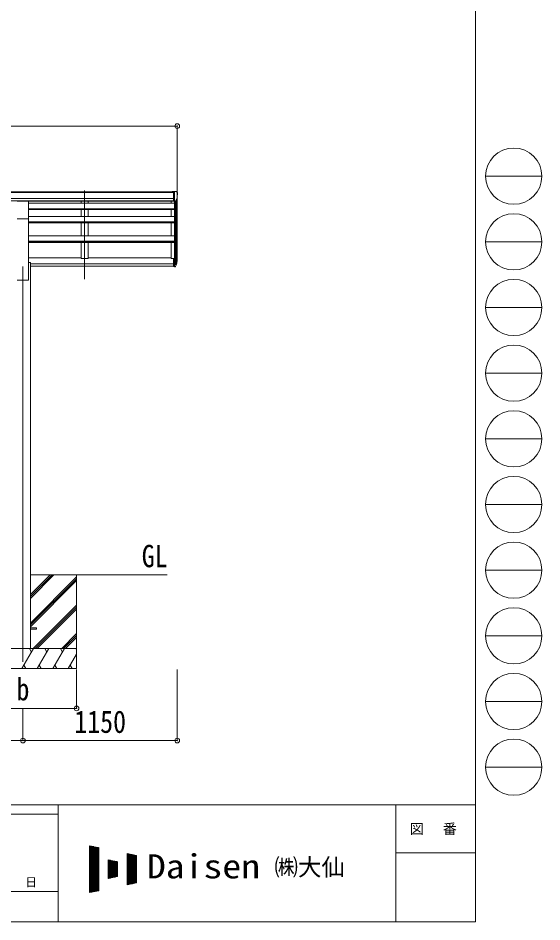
# Model space of a CAD drawing. Units: millimetres at full size; details may follow other scales. Extents: x -9783 to 9892, y -6828 to 6752.
# Drawn here: x 5987 to 9892, y -6828 to -83 of the extents above; entities that cross this region are included whole.
import ezdxf
from ezdxf.enums import TextEntityAlignment as Align

# ---------------------------------------------------------------- set-up
doc = ezdxf.new("R2010")
doc.units = ezdxf.units.MM
doc.header["$LTSCALE"] = 35
doc.header["$PDMODE"] = 32
doc.header["$PDSIZE"] = 35
for name, color, linetype, lineweight in [('0-0_0', 7, 'Continuous', 9), ('0-1_本体', 4, 'Continuous', 9), ('0-2_部品', 7, 'Continuous', 9), ('0-8_PARTS2', 2, 'Continuous', 9), ('0-A_寸法', 6, 'Continuous', 9), ('F-0_240', 7, 'Continuous', 9)]:
    doc.layers.add(name, color=color, linetype=linetype, lineweight=lineweight)
doc.styles.add('ＭＳ ゴシック', font='')
doc.styles.get('ＭＳ ゴシック').set_extended_font_data('MS Gothic')

msp = doc.modelspace()

# ---------------------------------------------------------------- linework, layer by layer
at = {"layer": '0-0_0'}
for p, q in [((6078.05, -4238.06), (7099.05, -4238.06)), ((6078.05, -4413.89), (6253.88, -4238.06)), ((6078.05, -4399.75), (6239.74, -4238.06)), ((6078.05, -4385.6), (6225.59, -4238.06)), ((6423.05, -4238.06), (6423.05, -4938.06)), ((6078.05, -4597.74), (6423.05, -4252.74)), ((6078.05, -4611.88), (6423.05, -4266.88)), ((6078.05, -4626.02), (6423.05, -4281.02)), ((6099.86, -4788.06), (6423.05, -4464.87)), ((6114, -4788.06), (6423.05, -4479.01)), ((6128.14, -4788.06), (6423.05, -4493.15)), ((6311.99, -4788.06), (6423.05, -4677)), ((6326.13, -4788.06), (6423.05, -4691.14)), ((6340.27, -4788.06), (6423.05, -4705.28)), ((6423.05, -4788.06), (5623.05, -4788.06)), ((6014.2, -4938.06), (6100.81, -4788.06)), ((6085.81, -4814.04), (6070.8, -4788.06)), ((6129.67, -4938.06), (6216.28, -4788.06)), ((6201.28, -4814.04), (6186.28, -4788.06)), ((6245.14, -4938.06), (6331.75, -4788.06)), ((6301.75, -4788.06), (6316.75, -4814.04)), ((6417.22, -4788.06), (6423.05, -4798.16)), ((6360.61, -4938.06), (6423.05, -4829.92)), ((6029.2, -4912.08), (6044.2, -4938.06)), ((6144.67, -4912.08), (6159.67, -4938.06)), ((6260.14, -4912.08), (6275.14, -4938.06)), ((6375.61, -4912.08), (6390.61, -4938.06)), ((5623.05, -4938.06), (6423.05, -4938.06))]:
    msp.add_line(p, q, dxfattribs=at)
at = {"layer": '0-1_本体'}
for p, q in [((1799.55, -1379.64), (7136.55, -1379.64)), ((1799.55, -1385), (7146.55, -1385)), ((7173.05, -1878.8), (7173.05, -1416.39)), ((1799.55, -1428.52), (7146.55, -1428.52)), ((1799.55, -1446.19), (7146.55, -1446.19)), ((7146.55, -1448.5), (6065.55, -1448.6)), ((7153.05, -1464.42), (6065.55, -1464.42)), ((6458.05, -1448.57), (6458.05, -1464.42)), ((6508.05, -1448.56), (6508.05, -1464.42)), ((7128.05, -1448.5), (7128.05, -1464.42)), ((7153.05, -1450.02), (7153.05, -1876.62)), ((7159.05, -1450.55), (7159.05, -1921.06)), ((7168.76, -1435.19), (7168.76, -1903.06)), ((6065.55, -1506.12), (7153.05, -1506.12)), ((6065.55, -1507.81), (7153.05, -1507.81)), ((6065.55, -1512.22), (7153.05, -1512.22)), ((6458.05, -1512.22), (6458.05, -1563.2)), ((6508.05, -1512.22), (6508.05, -1563.2)), ((7128.05, -1512.22), (7128.05, -1563.2)), ((6065.55, -1563.2), (7153.05, -1563.2)), ((6065.55, -2038.06), (6065.55, -1582.43)), ((6065.55, -1603.86), (7153.05, -1603.86)), ((6065.55, -1605.54), (7153.05, -1605.54)), ((6065.55, -1612.26), (7153.05, -1612.26)), ((6458.05, -1612.26), (6458.05, -1708.93)), ((6508.05, -1612.26), (6508.05, -1708.93)), ((7128.05, -1612.26), (7128.05, -1708.93)), ((6065.55, -1708.93), (7153.05, -1708.93)), ((7153.05, -1748.4), (6065.55, -1748.4)), ((7153.05, -1750.08), (6065.55, -1750.08)), ((7153.05, -1759.12), (6065.55, -1759.12)), ((6458.05, -1759.12), (6458.05, -1877.45)), ((6508.05, -1759.12), (6508.05, -1877.45)), ((7128.05, -1759.12), (7128.05, -1877.45)), ((6065.55, -1872.24), (6458.05, -1872.24)), ((6458.05, -1877.45), (6508.05, -1877.45)), ((6508.05, -1872.24), (7128.05, -1872.24)), ((7146.55, -1877.45), (7128.05, -1877.45)), ((6065.55, -1908.06), (6078.05, -1908.06)), ((6078.05, -1908.06), (6078.05, -4788.06)), ((6078.05, -1916.55), (7146.55, -1916.55)), ((6078.05, -1917.93), (7146.55, -1917.93)), ((6078.05, -1935.1), (7146.55, -1935.1)), ((5980.55, -2038.06), (6065.55, -2038.06))]:
    msp.add_line(p, q, dxfattribs=at)
at = {"layer": '0-2_部品'}
for p, q in [((7146.55, -1378.04), (7136.55, -1378.13)), ((7136.55, -1379.64), (7136.55, -1378.13)), ((7146.55, -1450.02), (7146.55, -1378.04)), ((7165.05, -1378.04), (7146.55, -1378.04)), ((7153.05, -1451.02), (7153.05, -1378.04)), ((7165.05, -1378.04), (7167.38, -1378.18)), ((7168.14, -1378.61), (7172.2, -1384.41)), ((7175.05, -1387.41), (7175.05, -1388.04)), ((5980.55, -1448.28), (6065.55, -1448.28)), ((6065.55, -1582.43), (6065.55, -1448.28)), ((7146.55, -1450.02), (7153.05, -1450.02)), ((7153.05, -1451.02), (7158.26, -1450.7)), ((7160.67, -1449.21), (7169.95, -1433.14)), ((5980.55, -1582.43), (6065.55, -1582.43)), ((7146.55, -1876.62), (7146.55, -1937.69)), ((7146.55, -1876.62), (7153.05, -1876.62)), ((7153.05, -1876.62), (7153.05, -1938.51)), ((7146.55, -1914.94), (7153.05, -1914.94)), ((7146.55, -1920.34), (7153.05, -1920.34)), ((7146.55, -1937.69), (7153.05, -1937.69)), ((7153.05, -1921.34), (7158.18, -1921.34)), ((7153.05, -1923.34), (7157.89, -1923.34)), ((7153.05, -1938.51), (7157.89, -1938.51)), ((7159.48, -1920.59), (7169.24, -1902.17)), ((7170.66, -1902.67), (7160.49, -1921.84)), ((7168.07, -1919.52), (7160.49, -1937.01))]:
    msp.add_line(p, q, dxfattribs=at)
at = {"layer": '0-2_部品', "color": 4}
for p, q in [((6123.05, -4633.56), (6078.05, -4633.56)), ((6123.05, -4642.56), (6078.05, -4642.56)), ((6123.05, -4633.56), (6123.05, -4642.56))]:
    msp.add_line(p, q, dxfattribs=at)
at = {"layer": '0-2_部品'}
for centre, radius, start, end in [((7167.32, -1379.18), 1, 35, 86.5), ((6973.05, -1388.04), 202, 347.09739, 0), ((7172.05, -1387.41), 3, 0, 87), ((7158.07, -1447.71), 3, 273.5, 330), ((7085.1, -1876.22), 88.05, 342.78929, 2.77608), ((7084.39, -1880.5), 89.07, 345.58812, 5.50424), ((7157.89, -1920.34), 3, 270, 330), ((7157.89, -1935.51), 3, 270, 330), ((7158.18, -1919.84), 1.5, 270, 330), ((7039.83, -1883.44), 133.22, 344.28698, 356.72013)]:
    msp.add_arc(centre, radius, start, end, dxfattribs=at)
at = {"layer": '0-8_PARTS2'}
for p, q in [((6483.05, -2031.85), (6483.05, -1369.33)), ((6023.05, -1938.06), (6023.05, -4888.06))]:
    msp.add_line(p, q, dxfattribs=at)
at = {"layer": '0-A_寸法'}
for p, q in [((1773.05, -889.7), (7173.05, -889.7)), ((7173.05, -889.7), (7173.05, -1435.32)), ((6423.05, -5234.45), (6423.05, -4945.48)), ((7173.05, -5474.42), (7173.05, -4945.48)), ((5623.05, -5234.45), (6423.05, -5234.45)), ((6023.05, -5474.42), (6023.05, -5234.45)), ((2923.05, -5474.42), (6023.05, -5474.42)), ((6023.05, -5474.42), (7173.05, -5474.42))]:
    msp.add_line(p, q, dxfattribs=at)
for p in [(7173.05, -889.7), (6423.05, -5234.45), (6023.05, -5474.42), (7173.05, -5474.42)]:
    msp.add_point(p, dxfattribs=at)
at = {"layer": 'F-0_240', "color": 5}
for p, q in [((9396.97, 6751.9), (9396.97, -6828.1)), ((-9783.03, -5953.1), (9396.97, -5953.1)), ((6285.75, -5953.1), (6285.75, -6828.1)), ((8801.97, -5953.1), (8801.97, -6828.1)), ((-9783.03, -6023.1), (6285.75, -6023.1)), ((8801.97, -6311.85), (9396.97, -6311.85)), ((5305.75, -6600.6), (6285.75, -6600.6)), ((-9783.03, -6828.1), (9396.97, -6828.1))]:
    msp.add_line(p, q, dxfattribs=at)
at = {"layer": 'F-0_240', "color": 4}
for p, q in [((9471.77, -1263.1), (9891.77, -1263.1)), ((9471.77, -1753.1), (9891.77, -1753.1)), ((9471.77, -2243.1), (9891.77, -2243.1)), ((9471.77, -2733.1), (9891.77, -2733.1)), ((9471.77, -3223.1), (9891.77, -3223.1)), ((9471.77, -3713.1), (9891.77, -3713.1)), ((9471.77, -4203.1), (9891.77, -4203.1)), ((9471.77, -4693.1), (9891.77, -4693.1)), ((9471.77, -5183.1), (9891.77, -5183.1)), ((9471.77, -5673.1), (9891.77, -5673.1))]:
    msp.add_line(p, q, dxfattribs=at)
at = {"layer": 'F-0_240'}
for p, q in [((6519.04, -6259.47), (6589.04, -6274.05)), ((6519.04, -6259.47), (6519.04, -6609.47)), ((6519.04, -6262.76), (6534.85, -6262.76)), ((6519.04, -6266.26), (6551.65, -6266.26)), ((6519.04, -6269.76), (6568.45, -6269.76)), ((6521.12, -6609.03), (6521.12, -6259.9)), ((6524.62, -6608.3), (6524.62, -6260.63)), ((6528.12, -6607.58), (6528.12, -6261.36)), ((6531.62, -6606.85), (6531.62, -6262.09)), ((6535.12, -6606.12), (6535.12, -6262.81)), ((6538.62, -6605.39), (6538.62, -6263.54)), ((6542.12, -6604.66), (6542.12, -6264.27)), ((6545.62, -6603.93), (6545.62, -6265)), ((6549.12, -6603.2), (6549.12, -6265.73)), ((6552.62, -6602.47), (6552.62, -6266.46)), ((6556.12, -6601.74), (6556.12, -6267.19)), ((6559.62, -6601.01), (6559.62, -6267.92)), ((6563.12, -6600.28), (6563.12, -6268.65)), ((6566.62, -6599.55), (6566.62, -6269.38)), ((6570.12, -6598.83), (6570.12, -6270.11)), ((6573.62, -6598.1), (6573.62, -6270.84)), ((6577.12, -6597.37), (6577.12, -6271.56)), ((6580.62, -6596.64), (6580.62, -6272.29)), ((6519.04, -6273.26), (6585.25, -6273.26)), ((6519.04, -6276.76), (6589.04, -6276.76)), ((6519.04, -6280.26), (6589.04, -6280.26)), ((6519.04, -6283.76), (6589.04, -6283.76)), ((6519.04, -6287.26), (6589.04, -6287.26)), ((6519.04, -6290.76), (6589.04, -6290.76)), ((6519.04, -6294.26), (6589.04, -6294.26)), ((6519.04, -6297.76), (6589.04, -6297.76)), ((6519.04, -6301.26), (6589.04, -6301.26)), ((6519.04, -6304.76), (6589.04, -6304.76)), ((6519.04, -6308.26), (6589.04, -6308.26)), ((6519.04, -6311.76), (6589.04, -6311.76)), ((6519.04, -6315.26), (6589.04, -6315.26)), ((6519.04, -6318.76), (6589.04, -6318.76)), ((6519.04, -6322.26), (6589.04, -6322.26)), ((6519.04, -6325.76), (6589.04, -6325.76)), ((6519.04, -6329.26), (6589.04, -6329.26)), ((6519.04, -6332.76), (6589.04, -6332.76)), ((6519.04, -6336.26), (6589.04, -6336.26)), ((6519.04, -6339.76), (6589.04, -6339.76)), ((6584.12, -6595.91), (6584.12, -6273.02)), ((6587.62, -6595.18), (6587.62, -6273.75)), ((6589.04, -6274.05), (6589.04, -6594.88)), ((6799.04, -6317.8), (6869.04, -6332.38)), ((6799.04, -6317.8), (6799.04, -6551.13)), ((6799.04, -6318.76), (6803.65, -6318.76)), ((6799.04, -6322.26), (6820.45, -6322.26)), ((6799.04, -6325.76), (6837.25, -6325.76)), ((6799.04, -6329.26), (6854.05, -6329.26)), ((6799.04, -6332.76), (6869.04, -6332.76)), ((6799.04, -6336.26), (6869.04, -6336.26)), ((6799.04, -6339.76), (6869.04, -6339.76)), ((6801.12, -6550.7), (6801.12, -6318.23)), ((6804.62, -6549.97), (6804.62, -6318.96)), ((6808.12, -6549.24), (6808.12, -6319.69)), ((6811.62, -6548.51), (6811.62, -6320.42)), ((6815.12, -6547.78), (6815.12, -6321.15)), ((6818.62, -6547.05), (6818.62, -6321.88)), ((6822.12, -6546.33), (6822.12, -6322.61)), ((6825.62, -6545.6), (6825.62, -6323.34)), ((6829.12, -6544.87), (6829.12, -6324.06)), ((6832.62, -6544.14), (6832.62, -6324.79)), ((6836.12, -6543.41), (6836.12, -6325.52)), ((6839.62, -6542.68), (6839.62, -6326.25)), ((6843.12, -6541.95), (6843.12, -6326.98)), ((6846.62, -6541.22), (6846.62, -6327.71)), ((6850.12, -6540.49), (6850.12, -6328.44)), ((6853.62, -6539.76), (6853.62, -6329.17)), ((6857.12, -6539.03), (6857.12, -6329.9)), ((6860.62, -6538.3), (6860.62, -6330.63)), ((6864.12, -6537.58), (6864.12, -6331.36)), ((6867.62, -6536.85), (6867.62, -6332.09)), ((6869.04, -6332.38), (6869.04, -6536.55)), ((6519.04, -6343.26), (6589.04, -6343.26)), ((6519.04, -6346.76), (6589.04, -6346.76)), ((6519.04, -6350.26), (6589.04, -6350.26)), ((6519.04, -6353.76), (6589.04, -6353.76)), ((6519.04, -6357.26), (6589.04, -6357.26)), ((6519.04, -6360.76), (6589.04, -6360.76)), ((6519.04, -6364.26), (6589.04, -6364.26)), ((6519.04, -6367.76), (6589.04, -6367.76)), ((6519.04, -6371.26), (6589.04, -6371.26)), ((6519.04, -6374.76), (6589.04, -6374.76)), ((6519.04, -6378.26), (6589.04, -6378.26)), ((6519.04, -6381.76), (6589.04, -6381.76)), ((6519.04, -6385.26), (6589.04, -6385.26)), ((6519.04, -6388.76), (6589.04, -6388.76)), ((6519.04, -6392.26), (6589.04, -6392.26)), ((6519.04, -6395.76), (6589.04, -6395.76)), ((6519.04, -6399.26), (6589.04, -6399.26)), ((6519.04, -6402.76), (6589.04, -6402.76)), ((6519.04, -6406.26), (6589.04, -6406.26)), ((6659.04, -6364.47), (6729.04, -6379.05)), ((6659.04, -6364.47), (6659.04, -6504.47)), ((6659.04, -6367.76), (6674.85, -6367.76)), ((6659.04, -6371.26), (6691.65, -6371.26)), ((6659.04, -6374.76), (6708.45, -6374.76)), ((6659.04, -6378.26), (6725.25, -6378.26)), ((6659.04, -6381.76), (6729.04, -6381.76)), ((6659.04, -6385.26), (6729.04, -6385.26)), ((6659.04, -6388.76), (6729.04, -6388.76)), ((6659.04, -6392.26), (6729.04, -6392.26)), ((6659.04, -6395.76), (6729.04, -6395.76)), ((6659.04, -6399.26), (6729.04, -6399.26)), ((6659.04, -6402.76), (6729.04, -6402.76)), ((6659.04, -6406.26), (6729.04, -6406.26)), ((6661.12, -6504.03), (6661.12, -6364.9)), ((6664.62, -6503.3), (6664.62, -6365.63)), ((6668.12, -6502.58), (6668.12, -6366.36)), ((6671.62, -6501.85), (6671.62, -6367.09)), ((6675.12, -6501.12), (6675.12, -6367.81)), ((6678.62, -6500.39), (6678.62, -6368.54)), ((6682.12, -6499.66), (6682.12, -6369.27)), ((6685.62, -6498.93), (6685.62, -6370)), ((6689.12, -6498.2), (6689.12, -6370.73)), ((6692.62, -6497.47), (6692.62, -6371.46)), ((6696.12, -6496.74), (6696.12, -6372.19)), ((6699.62, -6496.01), (6699.62, -6372.92)), ((6703.12, -6495.28), (6703.12, -6373.65)), ((6706.62, -6494.55), (6706.62, -6374.38)), ((6710.12, -6493.83), (6710.12, -6375.11)), ((6713.62, -6493.1), (6713.62, -6375.84)), ((6717.12, -6492.37), (6717.12, -6376.56)), ((6720.62, -6491.64), (6720.62, -6377.29)), ((6724.12, -6490.91), (6724.12, -6378.02)), ((6727.62, -6490.18), (6727.62, -6378.75)), ((6729.04, -6379.05), (6729.04, -6489.88)), ((6799.04, -6343.26), (6869.04, -6343.26)), ((6799.04, -6346.76), (6869.04, -6346.76)), ((6799.04, -6350.26), (6869.04, -6350.26)), ((6799.04, -6353.76), (6869.04, -6353.76)), ((6799.04, -6357.26), (6869.04, -6357.26)), ((6799.04, -6360.76), (6869.04, -6360.76)), ((6799.04, -6364.26), (6869.04, -6364.26)), ((6799.04, -6367.76), (6869.04, -6367.76)), ((6799.04, -6371.26), (6869.04, -6371.26)), ((6799.04, -6374.76), (6869.04, -6374.76)), ((6799.04, -6378.26), (6869.04, -6378.26)), ((6799.04, -6381.76), (6869.04, -6381.76)), ((6799.04, -6385.26), (6869.04, -6385.26)), ((6799.04, -6388.76), (6869.04, -6388.76)), ((6799.04, -6392.26), (6869.04, -6392.26)), ((6799.04, -6395.76), (6869.04, -6395.76)), ((6799.04, -6399.26), (6869.04, -6399.26)), ((6799.04, -6402.76), (6869.04, -6402.76)), ((6799.04, -6406.26), (6869.04, -6406.26)), ((6519.04, -6409.76), (6589.04, -6409.76)), ((6519.04, -6413.26), (6589.04, -6413.26)), ((6519.04, -6416.76), (6589.04, -6416.76)), ((6519.04, -6420.26), (6589.04, -6420.26)), ((6519.04, -6423.76), (6589.04, -6423.76)), ((6519.04, -6427.26), (6589.04, -6427.26)), ((6519.04, -6430.76), (6589.04, -6430.76)), ((6519.04, -6434.26), (6589.04, -6434.26)), ((6519.04, -6437.76), (6589.04, -6437.76)), ((6519.04, -6441.26), (6589.04, -6441.26)), ((6519.04, -6444.76), (6589.04, -6444.76)), ((6519.04, -6448.26), (6589.04, -6448.26)), ((6519.04, -6451.76), (6589.04, -6451.76)), ((6519.04, -6455.26), (6589.04, -6455.26)), ((6519.04, -6458.76), (6589.04, -6458.76)), ((6519.04, -6462.26), (6589.04, -6462.26)), ((6519.04, -6465.76), (6589.04, -6465.76)), ((6519.04, -6469.26), (6589.04, -6469.26)), ((6519.04, -6472.76), (6589.04, -6472.76)), ((6659.04, -6409.76), (6729.04, -6409.76)), ((6659.04, -6413.26), (6729.04, -6413.26)), ((6659.04, -6416.76), (6729.04, -6416.76)), ((6659.04, -6420.26), (6729.04, -6420.26)), ((6659.04, -6423.76), (6729.04, -6423.76)), ((6659.04, -6427.26), (6729.04, -6427.26)), ((6659.04, -6430.76), (6729.04, -6430.76)), ((6659.04, -6434.26), (6729.04, -6434.26)), ((6659.04, -6437.76), (6729.04, -6437.76)), ((6659.04, -6441.26), (6729.04, -6441.26)), ((6659.04, -6444.76), (6729.04, -6444.76)), ((6659.04, -6448.26), (6729.04, -6448.26)), ((6659.04, -6451.76), (6729.04, -6451.76)), ((6659.04, -6455.26), (6729.04, -6455.26)), ((6659.04, -6458.76), (6729.04, -6458.76)), ((6659.04, -6462.26), (6729.04, -6462.26)), ((6659.04, -6465.76), (6729.04, -6465.76)), ((6659.04, -6469.26), (6729.04, -6469.26)), ((6659.04, -6472.76), (6729.04, -6472.76)), ((6799.04, -6409.76), (6869.04, -6409.76)), ((6799.04, -6413.26), (6869.04, -6413.26)), ((6799.04, -6416.76), (6869.04, -6416.76)), ((6799.04, -6420.26), (6869.04, -6420.26)), ((6799.04, -6423.76), (6869.04, -6423.76)), ((6799.04, -6427.26), (6869.04, -6427.26)), ((6799.04, -6430.76), (6869.04, -6430.76)), ((6799.04, -6434.26), (6869.04, -6434.26)), ((6799.04, -6437.76), (6869.04, -6437.76)), ((6799.04, -6441.26), (6869.04, -6441.26)), ((6799.04, -6444.76), (6869.04, -6444.76)), ((6799.04, -6448.26), (6869.04, -6448.26)), ((6799.04, -6451.76), (6869.04, -6451.76)), ((6799.04, -6455.26), (6869.04, -6455.26)), ((6799.04, -6458.76), (6869.04, -6458.76)), ((6799.04, -6462.26), (6869.04, -6462.26)), ((6799.04, -6465.76), (6869.04, -6465.76)), ((6799.04, -6469.26), (6869.04, -6469.26)), ((6799.04, -6472.76), (6869.04, -6472.76)), ((6519.04, -6476.26), (6589.04, -6476.26)), ((6519.04, -6479.76), (6589.04, -6479.76)), ((6519.04, -6483.26), (6589.04, -6483.26)), ((6519.04, -6486.76), (6589.04, -6486.76)), ((6519.04, -6490.26), (6589.04, -6490.26)), ((6519.04, -6493.76), (6589.04, -6493.76)), ((6519.04, -6497.26), (6589.04, -6497.26)), ((6519.04, -6500.76), (6589.04, -6500.76)), ((6519.04, -6504.26), (6589.04, -6504.26)), ((6519.04, -6507.76), (6589.04, -6507.76)), ((6519.04, -6511.26), (6589.04, -6511.26)), ((6519.04, -6514.76), (6589.04, -6514.76)), ((6519.04, -6518.26), (6589.04, -6518.26)), ((6519.04, -6521.76), (6589.04, -6521.76)), ((6519.04, -6525.26), (6589.04, -6525.26)), ((6519.04, -6528.76), (6589.04, -6528.76)), ((6519.04, -6532.26), (6589.04, -6532.26)), ((6519.04, -6535.76), (6589.04, -6535.76)), ((6519.04, -6539.26), (6589.04, -6539.26)), ((6659.04, -6476.26), (6729.04, -6476.26)), ((6659.04, -6479.76), (6729.04, -6479.76)), ((6659.04, -6483.26), (6729.04, -6483.26)), ((6659.04, -6486.76), (6729.04, -6486.76)), ((6659.04, -6504.47), (6729.04, -6489.88)), ((6659.04, -6490.26), (6727.23, -6490.26)), ((6659.04, -6493.76), (6710.43, -6493.76)), ((6659.04, -6497.26), (6693.63, -6497.26)), ((6659.04, -6500.76), (6676.83, -6500.76)), ((6659.04, -6504.26), (6660.03, -6504.26)), ((6799.04, -6476.26), (6869.04, -6476.26)), ((6799.04, -6479.76), (6869.04, -6479.76)), ((6799.04, -6483.26), (6869.04, -6483.26)), ((6799.04, -6486.76), (6869.04, -6486.76)), ((6799.04, -6490.26), (6869.04, -6490.26)), ((6799.04, -6493.76), (6869.04, -6493.76)), ((6799.04, -6497.26), (6869.04, -6497.26)), ((6799.04, -6500.76), (6869.04, -6500.76)), ((6799.04, -6504.26), (6869.04, -6504.26)), ((6799.04, -6507.76), (6869.04, -6507.76)), ((6799.04, -6511.26), (6869.04, -6511.26)), ((6799.04, -6514.76), (6869.04, -6514.76)), ((6799.04, -6518.26), (6869.04, -6518.26)), ((6799.04, -6521.76), (6869.04, -6521.76)), ((6799.04, -6525.26), (6869.04, -6525.26)), ((6799.04, -6528.76), (6869.04, -6528.76)), ((6799.04, -6532.26), (6869.04, -6532.26)), ((6799.04, -6535.76), (6869.04, -6535.76)), ((6869.04, -6536.55), (6799.04, -6551.13)), ((6799.04, -6539.26), (6856.03, -6539.26)), ((6519.04, -6542.76), (6589.04, -6542.76)), ((6519.04, -6546.26), (6589.04, -6546.26)), ((6519.04, -6549.76), (6589.04, -6549.76)), ((6519.04, -6553.26), (6589.04, -6553.26)), ((6519.04, -6556.76), (6589.04, -6556.76)), ((6519.04, -6560.26), (6589.04, -6560.26)), ((6519.04, -6563.76), (6589.04, -6563.76)), ((6519.04, -6567.26), (6589.04, -6567.26)), ((6519.04, -6570.76), (6589.04, -6570.76)), ((6519.04, -6574.26), (6589.04, -6574.26)), ((6519.04, -6577.76), (6589.04, -6577.76)), ((6519.04, -6581.26), (6589.04, -6581.26)), ((6519.04, -6584.76), (6589.04, -6584.76)), ((6519.04, -6588.26), (6589.04, -6588.26)), ((6519.04, -6591.76), (6589.04, -6591.76)), ((6589.04, -6594.88), (6519.04, -6609.47)), ((6519.04, -6595.26), (6587.23, -6595.26)), ((6519.04, -6598.76), (6570.43, -6598.76)), ((6519.04, -6602.26), (6553.63, -6602.26)), ((6519.04, -6605.76), (6536.83, -6605.76)), ((6519.04, -6609.26), (6520.03, -6609.26)), ((6799.04, -6542.76), (6839.23, -6542.76)), ((6799.04, -6546.26), (6822.43, -6546.26)), ((6799.04, -6549.76), (6805.63, -6549.76))]:
    msp.add_line(p, q, dxfattribs=at)
at = {"layer": 'F-0_240', "color": 4}
for centre in [(9681.77, -1263.1), (9681.77, -1753.1), (9681.77, -2243.1), (9681.77, -2733.1), (9681.77, -3223.1), (9681.77, -3713.1), (9681.77, -4203.1), (9681.77, -4693.1), (9681.77, -5183.1), (9681.77, -5673.1)]:
    msp.add_circle(centre, 210, dxfattribs=at)

# ---------------------------------------------------------------- texts
at = {"layer": '0-0_0', "style": 'ＭＳ ゴシック', "width": 0.85}
msp.add_text('GL', height=166.8, dxfattribs=at).set_placement((6908.59, -4231.12), align=Align.BOTTOM_LEFT)
at = {"layer": '0-A_寸法', "color": 7, "style": 'ＭＳ ゴシック', "width": 0.85}
for s, p in [('b', (5974.92, -5224.95)), ('1150', (6405.55, -5467.42))]:
    msp.add_text(s, height=166.8, dxfattribs=at).set_placement(p, align=Align.BOTTOM_LEFT)
at = {"layer": 'F-0_240', "style": 'ＭＳ ゴシック', "width": 1.15}
msp.add_text('Daisen', height=179.6, dxfattribs=at).set_placement((6947.05, -6556.97), align=Align.BOTTOM_LEFT)
at = {"layer": 'F-0_240', "style": 'ＭＳ ゴシック'}
for s, height, p in [('㈱大仙\u3000', 128.3, (7898.35, -6521.97)), ('年\u3000\u3000月\u3000\u3000日', 64.15, (5515.76, -6583.1))]:
    msp.add_text(s, height=height, dxfattribs=at).set_placement(p, align=Align.BOTTOM_LEFT)
at = {"layer": 'F-0_240', "insert": (8906.97, -6180.6), "char_height": 76.98, "attachment_point": 7, "style": 'ＭＳ ゴシック'}
msp.add_mtext('\\T1.17;図\u3000番', dxfattribs=at)

doc.saveas('drawing.dxf')
